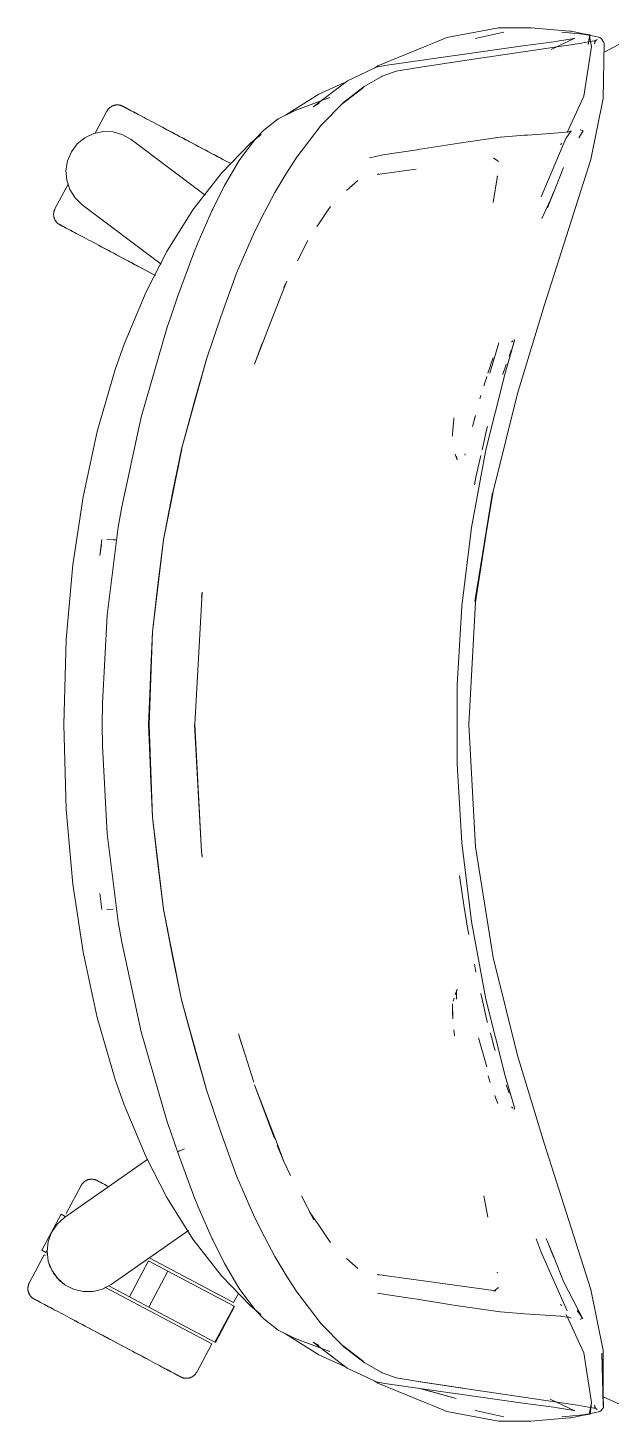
# Model space of a CAD drawing. Header units: millimetres. Extents: x 155927 to 317870, y -36033 to 97293.
# Drawn here: x 221384.1 to 221584, y 32937.8 to 33415.7 of the extents above; entities that cross this region are included whole.
import ezdxf

# ---------------------------------------------------------------- set-up
doc = ezdxf.new("R2010")
doc.units = ezdxf.units.MM
doc.header["$MEASUREMENT"] = 0
doc.layers.add('G-IMPT', color=8, linetype='CONTINUOUS', lineweight=9)
doc.layers.add('I-FURN', color=8, linetype='CONTINUOUS', lineweight=9)

msp = doc.modelspace()

# ---------------------------------------------------------------- linework, layer by layer
at = {"layer": 'G-IMPT'}
for p, q in [((221545.45, 33415.68), (221527.75, 33412.44)), ((221547.31, 33414.27), (221538.01, 33412.22)), ((221545.45, 33415.68), (221552.42, 33415.7)), ((221552.42, 33415.7), (221556.59, 33415.7)), ((221560.54, 33415.36), (221556.59, 33415.7)), ((221569.87, 33414.56), (221560.54, 33415.36)), ((221569.7, 33414.04), (221567.11, 33414.25)), ((221574.39, 33413.52), (221569.7, 33414.04)), ((221569.87, 33414.56), (221570.34, 33414.52)), ((221570.34, 33414.52), (221574.59, 33413.7)), ((221575, 33413.45), (221574.39, 33413.52)), ((221574.59, 33413.7), (221576.91, 33413.26)), ((221575, 33413.45), (221578.28, 33412.91)), ((221576.19, 33409.98), (221576.91, 33413.26)), ((221504.08, 33402.66), (221520.53, 33409.45)), ((221553.73, 33409.49), (221506.51, 33402.82)), ((221520.53, 33409.45), (221523.9, 33410.84)), ((221527.75, 33412.44), (221523.9, 33410.84)), ((221564.69, 33409.1), (221533.82, 33404.55)), ((221538.01, 33412.22), (221537.43, 33412.07)), ((221553.73, 33409.49), (221564.39, 33410.93)), ((221571.58, 33412.12), (221563.45, 33408.26)), ((221565.69, 33411.15), (221564.39, 33410.93)), ((221572.55, 33410.21), (221564.69, 33409.1)), ((221565.69, 33411.15), (221570.71, 33411.98)), ((221571.58, 33412.12), (221570.71, 33411.98)), ((221578.81, 33411.32), (221572.55, 33410.21)), ((221574.65, 33392.22), (221577.36, 33409.27)), ((221576.19, 33409.98), (221576.67, 33412.85)), ((221576.67, 33412.85), (221577.36, 33409.27)), ((221578.19, 33411.15), (221579.29, 33411.71)), ((221578.19, 33411.15), (221578.81, 33411.32)), ((221580.14, 33412.36), (221578.28, 33412.91)), ((221578.39, 33410.28), (221578.47, 33410.78)), ((221578.79, 33411.32), (221578.47, 33410.78)), ((221578.79, 33411.32), (221579.29, 33411.71)), ((221580.14, 33412.36), (221580.68, 33412.04)), ((221580.68, 33412.04), (221581.05, 33411.54)), ((221581.66, 33410.51), (221581.05, 33411.54)), ((221581.18, 33410.92), (221581.05, 33411.54)), ((221581.05, 33411.54), (221581.08, 33411.47)), ((221581.18, 33410.92), (221581.08, 33411.47)), ((221581.28, 33391.52), (221581.66, 33410.51)), ((221581.6, 33407.32), (221589.5, 33411.46)), ((221533.82, 33404.55), (221518.05, 33402.15)), ((221500.16, 33400.6), (221493.63, 33397.56)), ((221499.33, 33395.6), (221505.17, 33398.89)), ((221500.16, 33400.6), (221503.52, 33402.17)), ((221502.91, 33401.89), (221504.08, 33402.66)), ((221506.51, 33402.82), (221503.52, 33402.17)), ((221505.17, 33398.89), (221505.59, 33399.1)), ((221510.38, 33400.85), (221505.59, 33399.1)), ((221510.38, 33400.85), (221518.05, 33402.15)), ((221481.93, 33388.62), (221493.63, 33397.56)), ((221492.45, 33396.89), (221483.82, 33392.91)), ((221492.16, 33389.88), (221499.11, 33395.27)), ((221499.33, 33395.6), (221492.37, 33390.18)), ((221499.11, 33395.27), (221495.73, 33392.68)), ((221483.82, 33392.91), (221472.37, 33385.79)), ((221487.59, 33391.85), (221475.68, 33387.35)), ((221481.93, 33388.62), (221483.96, 33389.78)), ((221484.63, 33382.28), (221492.37, 33390.18)), ((221492.16, 33389.88), (221495.73, 33392.68)), ((221574.65, 33392.22), (221569.03, 33379.87)), ((221581.28, 33391.52), (221577.08, 33370.57)), ((221469.88, 33384.48), (221465.01, 33380.62)), ((221469.88, 33384.48), (221471.01, 33385.1)), ((221471.01, 33385.1), (221473.45, 33386.27)), ((221473.45, 33386.27), (221475.68, 33387.35)), ((221465.01, 33380.62), (221462.12, 33377.6)), ((221484.63, 33382.28), (221476.61, 33371.84)), ((221563.23, 33379.5), (221567.1, 33379.8)), ((221567.19, 33379.8), (221567.1, 33379.8)), ((221567.19, 33379.8), (221569.57, 33380.1)), ((221570.3, 33380.39), (221568.54, 33377.72)), ((221569.58, 33380.1), (221569.57, 33380.1)), ((221569.58, 33380.1), (221570.3, 33380.39)), ((221572.92, 33377.93), (221574.44, 33380.42)), ((221574.5, 33380.4), (221572.92, 33377.93)), ((221574.44, 33380.42), (221572.95, 33377.95)), ((221573.4, 33380.71), (221573.57, 33380.69)), ((221573.57, 33380.69), (221574.44, 33380.42)), ((221574.5, 33380.4), (221574.44, 33380.42)), ((221460.45, 33376.18), (221450.49, 33365.88)), ((221462.12, 33377.6), (221457.4, 33371.47)), ((221460.45, 33376.18), (221464.12, 33379.18)), ((221531.99, 33376.21), (221518.63, 33374.09)), ((221531.99, 33376.21), (221546.06, 33378.24)), ((221546.14, 33378.25), (221546.06, 33378.24)), ((221546.14, 33378.25), (221554.38, 33378.87)), ((221554.38, 33378.87), (221555.37, 33378.94)), ((221555.37, 33378.94), (221563.23, 33379.5)), ((221568.54, 33377.72), (221560.1, 33357.74)), ((221567.09, 33376), (221566.65, 33375.73)), ((221451.81, 33362.18), (221456.54, 33370.18)), ((221457.4, 33371.47), (221456.54, 33370.18)), ((221472.56, 33365.49), (221476.44, 33371.59)), ((221476.44, 33371.59), (221476.61, 33371.84)), ((221501.17, 33371.16), (221503.34, 33371.62)), ((221503.34, 33371.62), (221505.32, 33372.04)), ((221505.79, 33372.11), (221505.32, 33372.04)), ((221517.51, 33373.92), (221505.79, 33372.11)), ((221517.51, 33373.92), (221518.12, 33374.01)), ((221518.63, 33374.09), (221518.12, 33374.01)), ((221545.4, 33369.86), (221543.76, 33371.14)), ((221561.09, 33320.33), (221577.08, 33370.57)), ((221440.69, 33353.28), (221450.49, 33365.88)), ((221472.56, 33365.49), (221468.79, 33359.26)), ((221517.21, 33367.24), (221503.86, 33365.46)), ((221503.86, 33365.46), (221504.33, 33365.6)), ((221564.4, 33359.38), (221567.66, 33367.85)), ((221451.5, 33361.58), (221447.5, 33353.57)), ((221451.5, 33361.58), (221451.81, 33362.18)), ((221493.36, 33359.96), (221497.27, 33363.3)), ((221545.05, 33364.91), (221543.65, 33355.75)), ((221545.05, 33364.91), (221545, 33364.56)), ((221465.22, 33352.47), (221468.79, 33359.26)), ((221563.38, 33357), (221560.33, 33350.29)), ((221564.41, 33359.59), (221562.21, 33354.03)), ((221562.38, 33354.48), (221564.41, 33359.59)), ((221564.4, 33359.38), (221562.38, 33354.48)), ((221431.71, 33338.99), (221440.69, 33353.28)), ((221447.28, 33353.13), (221442.51, 33342.17)), ((221447.28, 33353.13), (221447.5, 33353.57)), ((221465.22, 33352.47), (221461.84, 33345.74)), ((221487.09, 33353.33), (221483.59, 33348.19)), ((221487.09, 33353.33), (221487.84, 33354.43)), ((221483.59, 33348.19), (221483.2, 33347.62)), ((221442.51, 33342.17), (221441.03, 33338.49)), ((221455.66, 33331.52), (221461.84, 33345.74)), ((221480.06, 33342.72), (221476.52, 33335.75)), ((221424.62, 33325.21), (221431.71, 33338.99)), ((221435.43, 33323.42), (221441.03, 33338.49)), ((221450.2, 33316.64), (221455.66, 33331.52)), ((221469.17, 33319.56), (221472.89, 33328.88)), ((221472.89, 33328.88), (221471.89, 33326.64)), ((221417.1, 33307.24), (221424.62, 33325.21)), ((221435.43, 33323.42), (221433.09, 33316.59)), ((221461.79, 33300.38), (221468.5, 33317.83)), ((221468.5, 33317.83), (221469.17, 33319.56)), ((221551.91, 33290.35), (221561.09, 33320.33)), ((221431.89, 33312.99), (221422.95, 33282.16)), ((221431.89, 33312.99), (221433.09, 33316.59)), ((221450.2, 33316.64), (221445.19, 33301.72)), ((221547.68, 33297.3), (221550.95, 33308.52)), ((221547.68, 33297.3), (221550.79, 33308.12)), ((221549.86, 33307.98), (221550.47, 33308.37)), ((221549.86, 33307.98), (221550.07, 33308.13)), ((221550.74, 33307.83), (221550.79, 33308.12)), ((221550.95, 33308.52), (221550.81, 33308.77)), ((221417.1, 33307.24), (221414.03, 33298.5)), ((221461.79, 33300.38), (221464.51, 33307.81)), ((221542.49, 33297.3), (221545.52, 33307.73)), ((221547.68, 33297.3), (221550.74, 33307.83)), ((221549.06, 33303.08), (221549.41, 33304.05)), ((221549.41, 33304.05), (221549.8, 33305.12)), ((221414.03, 33298.5), (221407.85, 33277.26)), ((221436.81, 33271.22), (221445.19, 33301.72)), ((221436.81, 33271.22), (221445.24, 33301.63)), ((221441.46, 33288.47), (221445.24, 33301.63)), ((221542.59, 33299.6), (221541.82, 33297.29)), ((221542.59, 33299.6), (221542.85, 33300.32)), ((221543.61, 33302.48), (221542.85, 33300.32)), ((221547.05, 33297.3), (221547.78, 33299.53)), ((221548.07, 33300.33), (221547.78, 33299.53)), ((221541.2, 33295.38), (221540.41, 33292.89)), ((221541.13, 33270.98), (221547.68, 33297.3)), ((221541.44, 33296.16), (221541.2, 33295.38)), ((221547.05, 33297.3), (221546.9, 33296.84)), ((221539.42, 33289.59), (221539.09, 33288.47)), ((221551.91, 33290.35), (221543.59, 33256.67)), ((221441.46, 33288.47), (221436.81, 33271.22)), ((221416.28, 33251.37), (221422.95, 33282.16)), ((221529.81, 33277.74), (221530.09, 33281.45)), ((221530.09, 33281.45), (221530.12, 33281.93)), ((221537.51, 33282.8), (221536.51, 33278.94)), ((221537.51, 33282.8), (221537.12, 33281.27)), ((221407.85, 33277.26), (221403.04, 33254.9)), ((221529.81, 33277.74), (221529.71, 33276.37)), ((221529.71, 33275.67), (221529.71, 33276.37)), ((221539.81, 33270.97), (221541.36, 33277.72)), ((221541.36, 33277.72), (221541.7, 33279)), ((221430.63, 33240.1), (221436.85, 33271.34)), ((221436.85, 33271.34), (221430.64, 33240.17)), ((221436.81, 33271.22), (221433.73, 33256.2)), ((221541.13, 33270.98), (221536.2, 33244.32)), ((221531.24, 33267.58), (221530.56, 33269.53)), ((221531.24, 33267.58), (221531.03, 33268.63)), ((221533.91, 33269.18), (221534.05, 33269.59)), ((221537.65, 33261.57), (221539.36, 33268.99)), ((221537.18, 33258.94), (221537.65, 33261.57)), ((221430.63, 33240.1), (221433.73, 33256.2)), ((221543.59, 33256.67), (221537.34, 33218.93)), ((221537.34, 33218.93), (221543.33, 33256.29)), ((221537.6, 33218.75), (221543.33, 33256.29)), ((221399.55, 33231.48), (221403.04, 33254.9)), ((221415.1, 33244.45), (221416.28, 33251.37)), ((221411.28, 33214.28), (221415.1, 33244.45)), ((221536.2, 33244.32), (221532.9, 33217.4)), ((221409.45, 33240.18), (221408.8, 33234.77)), ((221409.37, 33238.53), (221408.8, 33234.77)), ((221411.21, 33240.21), (221413.3, 33240.14)), ((221411.21, 33240.21), (221411.32, 33240.21)), ((221414.55, 33240.09), (221413.3, 33240.14)), ((221426.81, 33208.58), (221430.64, 33240.17)), ((221426.85, 33208.54), (221430.63, 33240.1)), ((221428.69, 33224.62), (221430.63, 33240.1)), ((221397.29, 33205.91), (221399.55, 33231.48)), ((221428.69, 33224.62), (221426.85, 33208.54)), ((221441.3, 33176.77), (221443.81, 33222.11)), ((221443.81, 33222.11), (221443.58, 33220.49)), ((221443.85, 33222.04), (221443.81, 33221.8)), ((221443.58, 33220.49), (221443.81, 33221.8)), ((221531.25, 33190.33), (221532.9, 33217.4)), ((221537.6, 33218.75), (221535.24, 33176.77)), ((221409.67, 33184.08), (221411.28, 33214.28)), ((221425.48, 33176.77), (221426.81, 33208.58)), ((221426.85, 33208.54), (221425.71, 33176.77)), ((221426.85, 33208.54), (221426.17, 33193.65)), ((221396.44, 33176.77), (221397.29, 33205.91)), ((221426.17, 33193.65), (221425.71, 33176.77)), ((221531.25, 33163.21), (221531.25, 33190.33)), ((221409.67, 33184.08), (221409.57, 33176.77)), ((221397.29, 33147.62), (221396.44, 33176.77)), ((221409.67, 33169.45), (221409.57, 33176.77)), ((221426.81, 33144.95), (221425.48, 33176.77)), ((221426.17, 33159.88), (221425.71, 33176.77)), ((221426.85, 33144.99), (221425.71, 33176.77)), ((221441.25, 33176.77), (221443.58, 33133.04)), ((221441.3, 33176.77), (221443.58, 33133.04)), ((221537.6, 33134.78), (221535.24, 33176.77)), ((221409.67, 33169.45), (221411.28, 33139.25)), ((221426.17, 33159.88), (221426.85, 33144.99)), ((221531.25, 33163.21), (221532.9, 33136.13)), ((221399.55, 33122.05), (221397.29, 33147.62)), ((221426.81, 33144.95), (221430.64, 33113.36)), ((221426.85, 33144.99), (221430.63, 33113.44)), ((221426.85, 33144.99), (221428.69, 33128.91)), ((221411.28, 33139.25), (221415.1, 33109.08)), ((221536.2, 33109.22), (221532.9, 33136.13)), ((221443.58, 33133.04), (221443.84, 33131.26)), ((221443.58, 33133.04), (221443.81, 33131.73)), ((221443.85, 33131.49), (221443.81, 33131.73)), ((221543.59, 33096.86), (221537.6, 33134.78)), ((221430.63, 33113.44), (221428.69, 33128.91)), ((221403.04, 33098.63), (221399.55, 33122.05)), ((221532.28, 33123.37), (221532.1, 33125.03)), ((221533.58, 33114.84), (221532.28, 33123.37)), ((221409.45, 33113.35), (221408.8, 33118.77)), ((221413.3, 33113.39), (221411.21, 33113.32)), ((221411.21, 33113.32), (221411.32, 33113.32)), ((221436.81, 33082.31), (221430.63, 33113.44)), ((221430.63, 33113.44), (221433.73, 33097.33)), ((221436.81, 33082.31), (221430.64, 33113.36)), ((221533.58, 33114.84), (221534.43, 33109.22)), ((221415.1, 33109.08), (221416.28, 33102.16)), ((221534.43, 33109.22), (221534.68, 33107.59)), ((221535.23, 33104.69), (221534.68, 33107.59)), ((221541.13, 33082.55), (221536.2, 33109.22)), ((221407.85, 33076.27), (221403.04, 33098.63)), ((221422.95, 33071.37), (221416.28, 33102.16)), ((221436.81, 33082.31), (221433.73, 33097.33)), ((221537.16, 33094.58), (221537.69, 33091.77)), ((221543.59, 33096.86), (221551.91, 33063.18)), ((221531.24, 33085.95), (221530.56, 33084)), ((221531.03, 33084.91), (221531, 33082.6)), ((221531.03, 33084.91), (221531.24, 33085.95)), ((221539.36, 33084.54), (221539.81, 33082.56)), ((221441.46, 33065.06), (221436.81, 33082.31)), ((221436.81, 33082.31), (221445.19, 33051.81)), ((221436.81, 33082.31), (221445.24, 33051.9)), ((221529.7, 33080.9), (221529.79, 33075.84)), ((221529.7, 33080.9), (221529.71, 33078.11)), ((221530.25, 33082.89), (221529.95, 33081.85)), ((221530.98, 33082.74), (221531, 33082.6)), ((221541.36, 33075.81), (221539.81, 33082.56)), ((221541.13, 33082.55), (221547.68, 33056.23)), ((221414.03, 33055.03), (221407.85, 33076.27)), ((221529.79, 33075.84), (221529.71, 33078.11)), ((221541.36, 33075.81), (221541.7, 33074.51)), ((221422.95, 33071.37), (221431.89, 33040.54)), ((221456.26, 33070.62), (221457.33, 33067.19)), ((221456.26, 33070.62), (221461.51, 33054.14)), ((221530.11, 33072.05), (221530.32, 33069.95)), ((221541.39, 33059.33), (221538.59, 33069.33)), ((221542.66, 33070.79), (221542.62, 33070.97)), ((221542.98, 33069.65), (221542.66, 33070.79)), ((221542.98, 33069.65), (221544.1, 33065.66)), ((221441.46, 33065.06), (221445.24, 33051.9)), ((221544.1, 33065.66), (221544.3, 33064.97)), ((221561.09, 33033.21), (221551.91, 33063.18)), ((221414.03, 33055.03), (221417.1, 33046.29)), ((221541.84, 33056.24), (221542.56, 33054.02)), ((221547.68, 33056.23), (221550.75, 33045.8)), ((221445.19, 33051.81), (221450.2, 33036.89)), ((221461.79, 33053.15), (221468.61, 33034.74)), ((221461.79, 33053.15), (221468.5, 33035.7)), ((221548.84, 33051.03), (221548.09, 33053.13)), ((221548.84, 33051.03), (221549.08, 33050.37)), ((221417.1, 33046.29), (221424.62, 33028.32)), ((221544.55, 33048.48), (221544.18, 33049.49)), ((221544.55, 33048.48), (221545.16, 33046.82)), ((221549.86, 33045.55), (221550.07, 33045.4)), ((221549.86, 33045.55), (221550.47, 33045.16)), ((221550.82, 33045.53), (221550.75, 33045.8)), ((221550.89, 33045.23), (221550.82, 33045.53)), ((221550.95, 33045.01), (221550.89, 33045.23)), ((221431.89, 33040.54), (221433.09, 33036.94)), ((221550.86, 33044.77), (221550.95, 33045.01)), ((221435.5, 33030), (221433.09, 33036.94)), ((221455.66, 33022.01), (221450.2, 33036.89)), ((221468.5, 33035.7), (221469.17, 33033.97)), ((221436.73, 33030.79), (221437.78, 33031.21)), ((221436.73, 33030.79), (221437.19, 33030.99)), ((221437.78, 33031.21), (221437.19, 33030.99)), ((221471.89, 33026.89), (221469.17, 33033.97)), ((221471.89, 33026.89), (221469.58, 33032.34)), ((221561.09, 33033.21), (221577.08, 32982.96)), ((221431.71, 33014.54), (221424.62, 33028.32)), ((221435.46, 33030), (221435.49, 33030.14)), ((221441.03, 33015.04), (221435.46, 33030)), ((221435.49, 33030.14), (221435.9, 33030.41)), ((221435.49, 33030.14), (221435.5, 33030.18)), ((221435.49, 33030.14), (221435.5, 33030)), ((221435.9, 33030.41), (221435.5, 33030.18)), ((221436.73, 33030.79), (221435.9, 33030.41)), ((221436.08, 33030.51), (221435.9, 33030.41)), ((221436.73, 33030.79), (221436.08, 33030.51)), ((221474.08, 33022.05), (221471.89, 33026.89)), ((221455.66, 33022.01), (221461.84, 33007.79)), ((221440.69, 33000.25), (221431.71, 33014.54)), ((221442.51, 33011.36), (221441.03, 33015.04)), ((221477.9, 33015.11), (221482.14, 33006.9)), ((221540.37, 33015.09), (221541.78, 33007.84)), ((221447.28, 33000.4), (221442.51, 33011.36)), ((221465.22, 33001.06), (221461.84, 33007.79)), ((221480.64, 33009.67), (221483.2, 33005.92)), ((221480.64, 33009.67), (221482.14, 33006.9)), ((221483.2, 33005.92), (221483.59, 33005.34)), ((221483.59, 33005.34), (221487.09, 33000.2)), ((221440.69, 33000.25), (221450.49, 32987.65)), ((221447.5, 32999.96), (221447.28, 33000.4)), ((221447.28, 33000.4), (221451.81, 32991.35)), ((221447.28, 33000.4), (221451.5, 32991.95)), ((221447.5, 32999.96), (221451.81, 32991.35)), ((221465.22, 33001.06), (221468.79, 32994.27)), ((221487.09, 33000.2), (221487.84, 32999.1)), ((221558.36, 33000.37), (221560.1, 32995.79)), ((221562.38, 32999.05), (221561.83, 33000.46)), ((221564.4, 32994.15), (221562.38, 32999.05)), ((221562.38, 32999.05), (221564.41, 32993.94)), ((221564.41, 32993.94), (221563.01, 32997.48)), ((221472.56, 32988.04), (221468.79, 32994.27)), ((221493.36, 32993.57), (221497.27, 32990.23)), ((221560.1, 32995.79), (221569.03, 32975.63)), ((221567.66, 32985.68), (221564.4, 32994.15)), ((221451.81, 32991.35), (221451.5, 32991.95)), ((221451.81, 32991.35), (221456.54, 32983.35)), ((221472.56, 32988.04), (221476.44, 32981.94)), ((221517.21, 32986.29), (221503.86, 32988.07)), ((221503.86, 32988.07), (221504.33, 32987.93)), ((221545.05, 32988.62), (221545, 32988.97)), ((221460.45, 32977.35), (221450.49, 32987.65)), ((221457.4, 32982.06), (221456.54, 32983.35)), ((221517.21, 32986.29), (221544.55, 32982.56)), ((221545.4, 32983.67), (221543.84, 32982.43)), ((221567.66, 32985.68), (221572.93, 32975.57)), ((221462.12, 32975.93), (221457.4, 32982.06)), ((221476.61, 32981.69), (221476.44, 32981.94)), ((221484.63, 32971.25), (221476.61, 32981.69)), ((221509.03, 32980.94), (221503.95, 32981.68)), ((221509.03, 32980.94), (221515.86, 32979.88)), ((221515.86, 32979.88), (221517.52, 32979.61)), ((221529.29, 32977.75), (221517.52, 32979.61)), ((221544.05, 32982.47), (221544.28, 32982.51)), ((221544.55, 32982.56), (221544.28, 32982.51)), ((221577.08, 32982.96), (221581.28, 32962.01)), ((221464.02, 32974.43), (221460.45, 32977.35)), ((221462.12, 32975.93), (221465.01, 32972.91)), ((221530.85, 32977.5), (221529.29, 32977.75)), ((221546.06, 32975.29), (221530.85, 32977.5)), ((221546.06, 32975.29), (221546.14, 32975.28)), ((221546.14, 32975.28), (221554.38, 32974.66)), ((221563.23, 32974.03), (221554.38, 32974.66)), ((221563.23, 32974.03), (221566.64, 32973.78)), ((221567.01, 32973.73), (221566.64, 32973.78)), ((221566.65, 32977.8), (221567.09, 32977.53)), ((221567.01, 32973.73), (221569.47, 32973.45)), ((221574.65, 32961.31), (221568.68, 32974.43)), ((221574.28, 32973.12), (221572.44, 32975.82)), ((221574.28, 32973.12), (221572.93, 32975.57)), ((221469.88, 32969.05), (221465.01, 32972.91)), ((221471.01, 32968.43), (221469.88, 32969.05)), ((221492.37, 32963.35), (221484.63, 32971.25)), ((221569.47, 32973.45), (221569.53, 32973.43)), ((221570.3, 32973.15), (221569.53, 32973.43)), ((221573.4, 32972.82), (221573.57, 32972.84)), ((221573.57, 32972.84), (221574.26, 32972.99)), ((221574.26, 32972.99), (221574.28, 32973.12)), ((221574.28, 32973.12), (221574.32, 32973.28)), ((221471.01, 32968.43), (221473.45, 32967.26)), ((221472.37, 32967.74), (221471.6, 32968.24)), ((221472.37, 32967.74), (221483.82, 32960.62)), ((221473.45, 32967.26), (221475.68, 32966.19)), ((221487.59, 32961.68), (221475.68, 32966.19)), ((221481.93, 32964.91), (221493.58, 32955.99)), ((221481.93, 32964.91), (221483.88, 32963.79)), ((221483.82, 32960.62), (221492.45, 32956.64)), ((221499.11, 32958.26), (221492.16, 32963.66)), ((221492.16, 32963.66), (221495.73, 32960.85)), ((221492.37, 32963.35), (221499.33, 32957.93)), ((221499.11, 32958.26), (221495.73, 32960.85)), ((221574.65, 32961.31), (221577.36, 32944.26)), ((221580.84, 32961.12), (221581.42, 32942.68)), ((221580.84, 32961.12), (221581.32, 32943.14)), ((221581.28, 32962.01), (221581.32, 32943.14)), ((221493.58, 32955.99), (221500.16, 32952.93)), ((221499.33, 32957.93), (221505.17, 32954.64)), ((221505.59, 32954.43), (221505.17, 32954.64)), ((221505.59, 32954.43), (221510.38, 32952.68)), ((221500.16, 32952.93), (221503.52, 32951.36)), ((221502.91, 32951.65), (221504.08, 32950.87)), ((221506.51, 32950.71), (221503.52, 32951.36)), ((221504.08, 32950.87), (221520.53, 32944.08)), ((221553.73, 32944.04), (221506.51, 32950.71)), ((221510.38, 32952.68), (221518.05, 32951.38)), ((221533.22, 32949.08), (221518.05, 32951.38)), ((221533.22, 32949.08), (221518.63, 32951.31)), ((221533.82, 32948.98), (221518.63, 32951.31)), ((221530.93, 32945.59), (221517.99, 32949.09)), ((221530.93, 32945.59), (221519.04, 32948.94)), ((221533.82, 32948.98), (221564.69, 32944.43)), ((221563.14, 32945.41), (221571.58, 32941.41)), ((221589.48, 32942.55), (221581.31, 32946.11)), ((221520.53, 32944.08), (221523.9, 32942.69)), ((221527.75, 32941.09), (221523.9, 32942.69)), ((221545.45, 32937.86), (221527.75, 32941.09)), ((221538.01, 32941.31), (221537.43, 32941.46)), ((221547.31, 32939.27), (221538.01, 32941.31)), ((221553.73, 32944.04), (221564.39, 32942.6)), ((221565.69, 32942.38), (221564.39, 32942.6)), ((221564.69, 32944.43), (221572.55, 32943.32)), ((221570.71, 32941.55), (221565.69, 32942.38)), ((221571.58, 32941.41), (221570.71, 32941.55)), ((221578.81, 32942.21), (221572.55, 32943.32)), ((221575, 32940.09), (221574.39, 32940.01)), ((221574.59, 32939.83), (221576.91, 32940.27)), ((221575, 32940.09), (221578.28, 32940.62)), ((221576.67, 32940.68), (221577.36, 32944.26)), ((221576.67, 32940.68), (221577.3, 32944.22)), ((221577.3, 32944.22), (221576.91, 32940.27)), ((221578.19, 32942.38), (221579.29, 32941.82)), ((221578.19, 32942.38), (221578.81, 32942.21)), ((221578.28, 32940.62), (221580.14, 32941.17)), ((221578.47, 32942.75), (221578.39, 32943.25)), ((221578.47, 32942.75), (221578.79, 32942.21)), ((221578.79, 32942.21), (221579.29, 32941.82)), ((221580.68, 32941.49), (221580.14, 32941.17)), ((221580.68, 32941.49), (221581.05, 32941.99)), ((221581.45, 32942.56), (221581.05, 32941.99)), ((221581.45, 32942.56), (221581.26, 32943.42)), ((221581.26, 32943.42), (221581.28, 32943.31)), ((221581.32, 32943.14), (221581.28, 32943.31)), ((221581.42, 32942.68), (221581.32, 32943.14)), ((221545.45, 32937.86), (221552.42, 32937.83)), ((221556.59, 32937.83), (221552.42, 32937.83)), ((221560.54, 32938.17), (221556.59, 32937.83)), ((221560.54, 32938.17), (221569.87, 32938.97)), ((221569.7, 32939.49), (221567.11, 32939.28)), ((221569.7, 32939.49), (221574.39, 32940.01)), ((221569.87, 32938.97), (221570.34, 32939.01)), ((221574.59, 32939.83), (221570.34, 32939.01))]:
    msp.add_line(p, q, dxfattribs=at)
at = {"layer": 'I-FURN'}
for p, q in [((221414.12, 33389.23), (221414.28, 33389.25)), ((221414.28, 33389.25), (221414.44, 33389.27)), ((221414.44, 33389.27), (221414.6, 33389.28)), ((221414.6, 33389.28), (221414.76, 33389.28)), ((221414.76, 33389.28), (221414.93, 33389.28)), ((221414.93, 33389.28), (221415.09, 33389.27)), ((221415.09, 33389.27), (221415.25, 33389.26)), ((221415.25, 33389.26), (221415.41, 33389.23)), ((221415.41, 33389.23), (221415.57, 33389.2)), ((221411.21, 33387.14), (221407.18, 33379.56)), ((221411.21, 33387.14), (221411.29, 33387.29)), ((221411.29, 33387.29), (221411.38, 33387.42)), ((221411.38, 33387.42), (221411.47, 33387.56)), ((221411.47, 33387.56), (221411.56, 33387.69)), ((221411.56, 33387.69), (221411.66, 33387.81)), ((221411.66, 33387.81), (221411.77, 33387.94)), ((221411.77, 33387.94), (221411.88, 33388.05)), ((221411.88, 33388.05), (221411.99, 33388.17)), ((221411.99, 33388.17), (221412.11, 33388.28)), ((221412.11, 33388.28), (221412.23, 33388.38)), ((221412.23, 33388.38), (221412.36, 33388.48)), ((221412.36, 33388.48), (221412.49, 33388.57)), ((221412.49, 33388.57), (221412.62, 33388.66)), ((221412.62, 33388.66), (221412.76, 33388.75)), ((221412.76, 33388.75), (221412.9, 33388.82)), ((221412.9, 33388.82), (221413.05, 33388.9)), ((221413.05, 33388.9), (221413.2, 33388.96)), ((221413.2, 33388.96), (221413.34, 33389.02)), ((221413.34, 33389.02), (221413.5, 33389.08)), ((221413.5, 33389.08), (221413.65, 33389.12)), ((221413.65, 33389.12), (221413.81, 33389.17)), ((221413.81, 33389.17), (221413.96, 33389.2)), ((221413.96, 33389.2), (221414.12, 33389.23)), ((221415.57, 33389.2), (221415.72, 33389.17)), ((221415.72, 33389.17), (221415.88, 33389.13)), ((221415.88, 33389.13), (221416.03, 33389.08)), ((221416.03, 33389.08), (221416.18, 33389.03)), ((221416.18, 33389.03), (221416.33, 33388.97)), ((221416.33, 33388.97), (221416.48, 33388.9)), ((221416.48, 33388.9), (221416.63, 33388.83)), ((221416.63, 33388.83), (221416.66, 33388.81)), ((221416.66, 33388.81), (221416.68, 33388.8)), ((221416.67, 33388.81), (221416.66, 33388.81)), ((221416.71, 33388.79), (221416.67, 33388.81)), ((221416.68, 33388.8), (221416.75, 33388.77)), ((221416.79, 33388.74), (221416.71, 33388.79)), ((221416.75, 33388.77), (221416.85, 33388.72)), ((221416.92, 33388.68), (221416.79, 33388.74)), ((221416.85, 33388.72), (221416.99, 33388.64)), ((221417.08, 33388.59), (221416.92, 33388.68)), ((221416.99, 33388.64), (221417.17, 33388.54)), ((221417.28, 33388.48), (221417.08, 33388.59)), ((221417.17, 33388.54), (221417.39, 33388.43)), ((221417.52, 33388.36), (221417.28, 33388.48)), ((221417.39, 33388.43), (221417.64, 33388.29)), ((221417.8, 33388.21), (221417.52, 33388.36)), ((221417.64, 33388.29), (221417.94, 33388.13)), ((221418.12, 33388.04), (221417.8, 33388.21)), ((221417.94, 33388.13), (221418.28, 33387.95)), ((221418.47, 33387.85), (221418.12, 33388.04)), ((221418.28, 33387.95), (221418.65, 33387.76)), ((221418.87, 33387.64), (221418.47, 33387.85)), ((221418.65, 33387.76), (221419.06, 33387.54)), ((221419.3, 33387.41), (221418.87, 33387.64)), ((221419.06, 33387.54), (221419.51, 33387.3)), ((221419.76, 33387.16), (221419.3, 33387.41)), ((221419.51, 33387.3), (221419.99, 33387.04)), ((221420.26, 33386.9), (221419.76, 33387.16)), ((221419.99, 33387.04), (221420.5, 33386.77)), ((221420.8, 33386.61), (221420.26, 33386.9)), ((221420.5, 33386.77), (221421.06, 33386.48)), ((221421.37, 33386.31), (221420.8, 33386.61)), ((221421.06, 33386.48), (221421.64, 33386.17)), ((221421.97, 33385.99), (221421.37, 33386.31)), ((221422.6, 33385.65), (221421.97, 33385.99)), ((221423.27, 33385.3), (221422.6, 33385.65)), ((221423.96, 33384.93), (221423.27, 33385.3)), ((221424.68, 33384.55), (221423.96, 33384.93)), ((221425.43, 33384.15), (221424.68, 33384.55)), ((221406.72, 33379.47), (221410.03, 33380.14)), ((221410.03, 33380.14), (221413.4, 33380)), ((221413.4, 33380), (221416.64, 33379.06)), ((221426.21, 33383.74), (221425.43, 33384.15)), ((221427.01, 33383.31), (221426.21, 33383.74)), ((221427.83, 33382.87), (221427.01, 33383.31)), ((221427.39, 33383.11), (221428.22, 33382.67)), ((221428.68, 33382.42), (221427.83, 33382.87)), ((221428.22, 33382.67), (221429.08, 33382.21)), ((221429.55, 33381.96), (221428.68, 33382.42)), ((221429.08, 33382.21), (221429.95, 33381.75)), ((221430.44, 33381.49), (221429.55, 33381.96)), ((221429.95, 33381.75), (221430.85, 33381.27)), ((221431.34, 33381.01), (221430.44, 33381.49)), ((221430.85, 33381.27), (221431.76, 33380.78)), ((221432.26, 33380.52), (221431.34, 33381.01)), ((221431.76, 33380.78), (221432.69, 33380.29)), ((221433.2, 33380.02), (221432.26, 33380.52)), ((221432.69, 33380.29), (221433.64, 33379.79)), ((221434.15, 33379.51), (221433.2, 33380.02)), ((221433.64, 33379.79), (221434.59, 33379.28)), ((221399.03, 33373.2), (221401.06, 33375.9)), ((221401.06, 33375.9), (221403.67, 33378.03)), ((221403.67, 33378.03), (221406.72, 33379.47)), ((221416.64, 33379.06), (221419.56, 33377.37)), ((221419.56, 33377.37), (221444.87, 33358.29)), ((221435.12, 33379), (221434.15, 33379.51)), ((221434.59, 33379.28), (221435.56, 33378.76)), ((221436.09, 33378.48), (221435.12, 33379)), ((221435.56, 33378.76), (221436.54, 33378.24)), ((221437.07, 33377.96), (221436.09, 33378.48)), ((221436.54, 33378.24), (221437.53, 33377.72)), ((221438.07, 33377.43), (221437.07, 33377.96)), ((221437.53, 33377.72), (221438.52, 33377.19)), ((221439.06, 33376.9), (221438.07, 33377.43)), ((221438.52, 33377.19), (221439.52, 33376.66)), ((221440.06, 33376.37), (221439.06, 33376.9)), ((221439.52, 33376.66), (221440.53, 33376.12)), ((221441.07, 33375.84), (221440.06, 33376.37)), ((221440.53, 33376.12), (221441.53, 33375.59)), ((221442.07, 33375.3), (221441.07, 33375.84)), ((221441.53, 33375.59), (221442.54, 33375.06)), ((221443.08, 33374.77), (221442.07, 33375.3)), ((221442.54, 33375.06), (221443.54, 33374.52)), ((221397.7, 33370.1), (221399.03, 33373.2)), ((221444.08, 33374.23), (221443.08, 33374.77)), ((221443.54, 33374.52), (221444.54, 33373.99)), ((221445.08, 33373.7), (221444.08, 33374.23)), ((221444.54, 33373.99), (221445.54, 33373.46)), ((221446.07, 33373.17), (221445.08, 33373.7)), ((221445.54, 33373.46), (221446.53, 33372.93)), ((221447.06, 33372.65), (221446.07, 33373.17)), ((221446.53, 33372.93), (221447.51, 33372.41)), ((221448.04, 33372.13), (221447.06, 33372.65)), ((221447.51, 33372.41), (221448.49, 33371.89)), ((221449.01, 33371.61), (221448.04, 33372.13)), ((221448.49, 33371.89), (221449.45, 33371.38)), ((221449.97, 33371.1), (221449.01, 33371.61)), ((221449.45, 33371.38), (221450.4, 33370.87)), ((221450.91, 33370.6), (221449.97, 33371.1)), ((221450.4, 33370.87), (221451.34, 33370.37)), ((221451.84, 33370.11), (221450.91, 33370.6)), ((221451.34, 33370.37), (221452.26, 33369.88)), ((221397.16, 33366.77), (221397.7, 33370.1)), ((221397.42, 33363.41), (221397.16, 33366.77)), ((221452.75, 33369.62), (221451.84, 33370.11)), ((221452.26, 33369.88), (221453.17, 33369.4)), ((221453.65, 33369.15), (221452.75, 33369.62)), ((221397.87, 33362.06), (221393.4, 33353.65)), ((221398.49, 33360.21), (221397.42, 33363.41)), ((221400.29, 33357.36), (221398.49, 33360.21)), ((221402.72, 33355.02), (221400.29, 33357.36)), ((221392.93, 33351.91), (221392.94, 33352.07)), ((221392.93, 33351.75), (221392.93, 33351.91)), ((221392.93, 33351.58), (221392.93, 33351.75)), ((221392.94, 33351.42), (221392.93, 33351.58)), ((221392.94, 33352.07), (221392.96, 33352.23)), ((221392.96, 33351.26), (221392.94, 33351.42)), ((221392.96, 33352.23), (221392.98, 33352.39)), ((221392.98, 33351.1), (221392.96, 33351.26)), ((221392.98, 33352.39), (221393.01, 33352.55)), ((221393.01, 33350.95), (221392.98, 33351.1)), ((221393.01, 33352.55), (221393.04, 33352.7)), ((221393.04, 33352.7), (221393.09, 33352.86)), ((221393.09, 33352.86), (221393.13, 33353.01)), ((221393.13, 33353.01), (221393.19, 33353.17)), ((221393.19, 33353.17), (221393.25, 33353.32)), ((221393.25, 33353.32), (221393.31, 33353.46)), ((221393.31, 33353.46), (221393.38, 33353.61)), ((221393.38, 33353.61), (221393.4, 33353.65)), ((221429.78, 33334.62), (221402.72, 33355.02)), ((221393.05, 33350.79), (221393.01, 33350.95)), ((221393.09, 33350.63), (221393.05, 33350.79)), ((221393.14, 33350.48), (221393.09, 33350.63)), ((221393.19, 33350.33), (221393.14, 33350.48)), ((221393.25, 33350.18), (221393.19, 33350.33)), ((221393.32, 33350.03), (221393.25, 33350.18)), ((221393.39, 33349.89), (221393.32, 33350.03)), ((221393.47, 33349.74), (221393.39, 33349.89)), ((221393.55, 33349.61), (221393.47, 33349.74)), ((221393.64, 33349.47), (221393.55, 33349.61)), ((221393.73, 33349.34), (221393.64, 33349.47)), ((221393.83, 33349.21), (221393.73, 33349.34)), ((221393.94, 33349.09), (221393.83, 33349.21)), ((221394.05, 33348.97), (221393.94, 33349.09)), ((221394.16, 33348.86), (221394.05, 33348.97)), ((221394.28, 33348.75), (221394.16, 33348.86)), ((221394.4, 33348.64), (221394.28, 33348.75)), ((221394.53, 33348.54), (221394.4, 33348.64)), ((221394.66, 33348.45), (221394.53, 33348.54)), ((221394.79, 33348.36), (221394.66, 33348.45)), ((221394.93, 33348.27), (221394.79, 33348.36)), ((221395.07, 33348.2), (221394.93, 33348.27)), ((221395.07, 33348.19), (221395.07, 33348.2)), ((221395.07, 33348.2), (221395.09, 33348.19)), ((221395.12, 33348.17), (221395.07, 33348.19)), ((221395.09, 33348.19), (221395.15, 33348.15)), ((221395.2, 33348.13), (221395.12, 33348.17)), ((221395.15, 33348.15), (221395.25, 33348.1)), ((221395.32, 33348.06), (221395.2, 33348.13)), ((221395.25, 33348.1), (221395.39, 33348.03)), ((221395.48, 33347.98), (221395.32, 33348.06)), ((221395.39, 33348.03), (221395.57, 33347.93)), ((221395.68, 33347.87), (221395.48, 33347.98)), ((221395.57, 33347.93), (221395.79, 33347.81)), ((221395.92, 33347.74), (221395.68, 33347.87)), ((221395.79, 33347.81), (221396.05, 33347.68)), ((221396.2, 33347.59), (221395.92, 33347.74)), ((221396.05, 33347.68), (221396.35, 33347.52)), ((221396.52, 33347.42), (221396.2, 33347.59)), ((221396.35, 33347.52), (221396.68, 33347.34)), ((221396.88, 33347.23), (221396.52, 33347.42)), ((221396.68, 33347.34), (221397.05, 33347.14)), ((221397.27, 33347.03), (221396.88, 33347.23)), ((221397.05, 33347.14), (221397.46, 33346.92)), ((221397.7, 33346.8), (221397.27, 33347.03)), ((221397.46, 33346.92), (221397.91, 33346.69)), ((221398.17, 33346.55), (221397.7, 33346.8)), ((221397.91, 33346.69), (221398.39, 33346.43)), ((221398.67, 33346.28), (221398.17, 33346.55)), ((221398.39, 33346.43), (221398.91, 33346.15)), ((221399.2, 33346), (221398.67, 33346.28)), ((221398.91, 33346.15), (221399.46, 33345.86)), ((221399.77, 33345.7), (221399.2, 33346)), ((221399.46, 33345.86), (221400.04, 33345.55)), ((221400.04, 33345.55), (221400.66, 33345.22)), ((221400.66, 33345.22), (221401.31, 33344.88)), ((221401.31, 33344.88), (221401.99, 33344.52)), ((221401.99, 33344.52), (221402.69, 33344.14)), ((221402.69, 33344.14), (221403.43, 33343.75)), ((221403.43, 33343.75), (221404.19, 33343.35)), ((221404.19, 33343.35), (221404.98, 33342.93)), ((221404.98, 33342.93), (221405.79, 33342.5)), ((221405.79, 33342.5), (221406.62, 33342.05)), ((221406.62, 33342.05), (221407.48, 33341.6)), ((221407.48, 33341.6), (221408.36, 33341.13)), ((221408.36, 33341.13), (221409.25, 33340.65)), ((221409.75, 33340.39), (221408.84, 33340.87)), ((221409.25, 33340.65), (221410.17, 33340.17)), ((221410.67, 33339.9), (221409.75, 33340.39)), ((221410.17, 33340.17), (221411.1, 33339.67)), ((221411.61, 33339.4), (221410.67, 33339.9)), ((221411.1, 33339.67), (221412.04, 33339.17)), ((221412.56, 33338.9), (221411.61, 33339.4)), ((221412.04, 33339.17), (221413, 33338.66)), ((221413.52, 33338.38), (221412.56, 33338.9)), ((221413, 33338.66), (221413.97, 33338.15)), ((221414.5, 33337.87), (221413.52, 33338.38)), ((221413.97, 33338.15), (221414.95, 33337.63)), ((221415.48, 33337.34), (221414.5, 33337.87)), ((221414.95, 33337.63), (221415.93, 33337.1)), ((221416.47, 33336.82), (221415.48, 33337.34)), ((221415.93, 33337.1), (221416.93, 33336.57)), ((221417.47, 33336.29), (221416.47, 33336.82)), ((221416.93, 33336.57), (221417.93, 33336.04)), ((221418.47, 33335.75), (221417.47, 33336.29)), ((221417.93, 33336.04), (221418.93, 33335.51)), ((221419.47, 33335.22), (221418.47, 33335.75)), ((221418.93, 33335.51), (221419.93, 33334.97)), ((221420.48, 33334.69), (221419.47, 33335.22)), ((221419.93, 33334.97), (221420.94, 33334.44)), ((221421.48, 33334.15), (221420.48, 33334.69)), ((221420.94, 33334.44), (221421.94, 33333.91)), ((221422.49, 33333.62), (221421.48, 33334.15)), ((221421.94, 33333.91), (221422.95, 33333.37)), ((221423.48, 33333.09), (221422.49, 33333.62)), ((221422.95, 33333.37), (221423.94, 33332.84)), ((221424.48, 33332.56), (221423.48, 33333.09)), ((221423.94, 33332.84), (221424.93, 33332.32)), ((221425.47, 33332.03), (221424.48, 33332.56)), ((221424.93, 33332.32), (221425.92, 33331.79)), ((221426.44, 33331.51), (221425.47, 33332.03)), ((221425.92, 33331.79), (221426.89, 33331.28)), ((221427.41, 33331), (221426.44, 33331.51)), ((221426.89, 33331.28), (221427.86, 33330.76)), ((221396.65, 33007.63), (221425.24, 33027.64)), ((221402.39, 33018.67), (221397.24, 33008.99)), ((221402.39, 33018.67), (221402.47, 33018.81)), ((221402.47, 33018.81), (221402.56, 33018.95)), ((221402.56, 33018.95), (221402.65, 33019.09)), ((221402.65, 33019.09), (221402.74, 33019.22)), ((221402.74, 33019.22), (221402.84, 33019.34)), ((221402.84, 33019.34), (221402.95, 33019.46)), ((221402.95, 33019.46), (221403.06, 33019.58)), ((221403.06, 33019.58), (221403.17, 33019.7)), ((221403.17, 33019.7), (221403.29, 33019.8)), ((221403.29, 33019.8), (221403.41, 33019.91)), ((221403.41, 33019.91), (221403.54, 33020.01)), ((221403.54, 33020.01), (221403.67, 33020.1)), ((221403.67, 33020.1), (221403.81, 33020.19)), ((221403.81, 33020.19), (221403.94, 33020.27)), ((221403.94, 33020.27), (221404.08, 33020.35)), ((221404.08, 33020.35), (221404.23, 33020.42)), ((221404.23, 33020.42), (221404.38, 33020.49)), ((221404.38, 33020.49), (221404.53, 33020.55)), ((221404.53, 33020.55), (221404.68, 33020.6)), ((221404.68, 33020.6), (221404.83, 33020.65)), ((221404.83, 33020.65), (221404.99, 33020.69)), ((221404.99, 33020.69), (221405.14, 33020.73)), ((221405.14, 33020.73), (221405.3, 33020.76)), ((221405.3, 33020.76), (221405.46, 33020.78)), ((221405.46, 33020.78), (221405.62, 33020.8)), ((221405.62, 33020.8), (221405.78, 33020.81)), ((221405.78, 33020.81), (221405.94, 33020.81)), ((221405.94, 33020.81), (221406.11, 33020.81)), ((221406.11, 33020.81), (221406.27, 33020.8)), ((221406.27, 33020.8), (221406.43, 33020.78)), ((221406.43, 33020.78), (221406.59, 33020.76)), ((221406.59, 33020.76), (221406.75, 33020.73)), ((221406.75, 33020.73), (221406.9, 33020.7)), ((221406.9, 33020.7), (221407.06, 33020.66)), ((221407.06, 33020.66), (221407.21, 33020.61)), ((221407.21, 33020.61), (221407.36, 33020.56)), ((221407.36, 33020.56), (221407.51, 33020.5)), ((221407.51, 33020.5), (221407.66, 33020.43)), ((221407.66, 33020.43), (221407.81, 33020.36)), ((221407.81, 33020.36), (221407.85, 33020.34)), ((221407.85, 33020.34), (221407.87, 33020.33)), ((221407.89, 33020.31), (221407.85, 33020.34)), ((221407.85, 33020.34), (221407.85, 33020.34)), ((221407.87, 33020.33), (221407.93, 33020.3)), ((221407.97, 33020.27), (221407.89, 33020.31)), ((221407.93, 33020.3), (221408.03, 33020.24)), ((221408.1, 33020.21), (221407.97, 33020.27)), ((221408.03, 33020.24), (221408.17, 33020.17)), ((221408.26, 33020.12), (221408.1, 33020.21)), ((221408.17, 33020.17), (221408.35, 33020.07)), ((221408.46, 33020.01), (221408.26, 33020.12)), ((221408.35, 33020.07), (221408.57, 33019.96)), ((221408.7, 33019.88), (221408.46, 33020.01)), ((221408.57, 33019.96), (221408.82, 33019.82)), ((221408.98, 33019.74), (221408.7, 33019.88)), ((221408.82, 33019.82), (221409.12, 33019.66)), ((221409.3, 33019.57), (221408.98, 33019.74)), ((221409.12, 33019.66), (221409.46, 33019.48)), ((221409.65, 33019.38), (221409.3, 33019.57)), ((221409.46, 33019.48), (221409.83, 33019.28)), ((221410.05, 33019.17), (221409.65, 33019.38)), ((221409.83, 33019.28), (221410.24, 33019.07)), ((221410.48, 33018.94), (221410.05, 33019.17)), ((221410.24, 33019.07), (221410.69, 33018.83)), ((221410.94, 33018.69), (221410.48, 33018.94)), ((221410.69, 33018.83), (221411.17, 33018.57)), ((221411.44, 33018.43), (221410.94, 33018.69)), ((221411.17, 33018.57), (221411.68, 33018.3)), ((221411.98, 33018.14), (221411.44, 33018.43)), ((221395.49, 33008.78), (221388.92, 32996.42)), ((221394.14, 33005.37), (221396.65, 33007.63)), ((221395.49, 33008.78), (221396.89, 33008.04)), ((221396.89, 33008.04), (221396.8, 33008.09)), ((221391.07, 32999.42), (221392.25, 33002.58)), ((221392.25, 33002.58), (221394.14, 33005.37)), ((221439.14, 33003.21), (221412.71, 32984.7)), ((221390.69, 32996.07), (221391.07, 32999.42)), ((221389.73, 32994.86), (221384.58, 32985.17)), ((221390.32, 32995.68), (221388.92, 32996.42)), ((221389.73, 32994.86), (221390.11, 32994.66)), ((221390.23, 32995.73), (221390.32, 32995.68)), ((221390.32, 32995.68), (221390.72, 32996.44)), ((221391.12, 32992.72), (221390.69, 32996.07)), ((221392.33, 32989.58), (221391.12, 32992.72)), ((221425.47, 32992.85), (221418.9, 32980.48)), ((221425.47, 32992.85), (221432.11, 32989.32)), ((221425.94, 32993.73), (221454.64, 32978.47)), ((221394.27, 32986.81), (221392.33, 32989.58)), ((221392.81, 32988.74), (221395.1, 32985.95)), ((221432.11, 32989.32), (221425.54, 32976.95)), ((221432.11, 32989.32), (221454.82, 32977.24)), ((221384.11, 32983.43), (221384.12, 32983.6)), ((221384.11, 32983.27), (221384.11, 32983.43)), ((221384.11, 32983.11), (221384.11, 32983.27)), ((221384.12, 32982.95), (221384.11, 32983.11)), ((221384.12, 32983.6), (221384.14, 32983.76)), ((221384.14, 32983.76), (221384.16, 32983.92)), ((221384.16, 32983.92), (221384.19, 32984.07)), ((221384.19, 32984.07), (221384.22, 32984.23)), ((221384.22, 32984.23), (221384.27, 32984.39)), ((221384.27, 32984.39), (221384.31, 32984.54)), ((221384.31, 32984.54), (221384.37, 32984.69)), ((221384.37, 32984.69), (221384.43, 32984.84)), ((221384.43, 32984.84), (221384.49, 32984.99)), ((221384.49, 32984.99), (221384.56, 32985.14)), ((221384.56, 32985.14), (221384.58, 32985.17)), ((221396.81, 32984.59), (221394.27, 32986.81)), ((221395.1, 32985.95), (221396.52, 32984.8)), ((221399.8, 32983.05), (221396.81, 32984.59)), ((221403.09, 32982.26), (221399.8, 32983.05)), ((221409.73, 32983.11), (221406.46, 32982.28)), ((221412.71, 32984.7), (221409.73, 32983.11)), ((221410.52, 32983.81), (221447.12, 32964.34)), ((221418.9, 32980.48), (221411.84, 32984.24)), ((221384.14, 32982.79), (221384.12, 32982.95)), ((221384.16, 32982.63), (221384.14, 32982.79)), ((221384.19, 32982.47), (221384.16, 32982.63)), ((221384.23, 32982.32), (221384.19, 32982.47)), ((221384.27, 32982.16), (221384.23, 32982.32)), ((221384.32, 32982.01), (221384.27, 32982.16)), ((221384.37, 32981.85), (221384.32, 32982.01)), ((221384.43, 32981.7), (221384.37, 32981.85)), ((221384.5, 32981.56), (221384.43, 32981.7)), ((221384.57, 32981.41), (221384.5, 32981.56)), ((221384.65, 32981.27), (221384.57, 32981.41)), ((221384.73, 32981.13), (221384.65, 32981.27)), ((221384.82, 32981), (221384.73, 32981.13)), ((221384.91, 32980.87), (221384.82, 32981)), ((221385.01, 32980.74), (221384.91, 32980.87)), ((221385.12, 32980.62), (221385.01, 32980.74)), ((221385.23, 32980.5), (221385.12, 32980.62)), ((221385.34, 32980.39), (221385.23, 32980.5)), ((221385.46, 32980.28), (221385.34, 32980.39)), ((221385.58, 32980.17), (221385.46, 32980.28)), ((221385.71, 32980.07), (221385.58, 32980.17)), ((221385.84, 32979.98), (221385.71, 32980.07)), ((221385.97, 32979.89), (221385.84, 32979.98)), ((221386.11, 32979.8), (221385.97, 32979.89)), ((221386.25, 32979.72), (221386.11, 32979.8)), ((221386.26, 32979.72), (221386.25, 32979.72)), ((221386.25, 32979.72), (221386.27, 32979.71)), ((221386.3, 32979.7), (221386.26, 32979.72)), ((221386.27, 32979.71), (221386.33, 32979.68)), ((221386.38, 32979.65), (221386.3, 32979.7)), ((221386.33, 32979.68), (221386.43, 32979.63)), ((221386.5, 32979.59), (221386.38, 32979.65)), ((221386.43, 32979.63), (221386.57, 32979.55)), ((221386.66, 32979.5), (221386.5, 32979.59)), ((221386.57, 32979.55), (221386.75, 32979.46)), ((221386.86, 32979.4), (221386.66, 32979.5)), ((221386.75, 32979.46), (221386.97, 32979.34)), ((221387.1, 32979.27), (221386.86, 32979.4)), ((221386.97, 32979.34), (221387.23, 32979.2)), ((221387.38, 32979.12), (221387.1, 32979.27)), ((221387.23, 32979.2), (221387.53, 32979.05)), ((221387.7, 32978.95), (221387.38, 32979.12)), ((221387.53, 32979.05), (221387.86, 32978.87)), ((221388.06, 32978.76), (221387.7, 32978.95)), ((221387.86, 32978.87), (221388.23, 32978.67)), ((221388.45, 32978.55), (221388.06, 32978.76)), ((221388.23, 32978.67), (221388.64, 32978.45)), ((221388.88, 32978.32), (221388.45, 32978.55)), ((221388.64, 32978.45), (221389.09, 32978.21)), ((221389.35, 32978.08), (221388.88, 32978.32)), ((221406.46, 32982.28), (221403.09, 32982.26)), ((221425.54, 32976.95), (221418.9, 32980.48)), ((221454.64, 32978.47), (221456.31, 32981.63)), ((221389.09, 32978.21), (221389.57, 32977.96)), ((221389.85, 32977.81), (221389.35, 32978.08)), ((221389.57, 32977.96), (221390.09, 32977.68)), ((221390.38, 32977.53), (221389.85, 32977.81)), ((221390.09, 32977.68), (221390.64, 32977.39)), ((221390.95, 32977.22), (221390.38, 32977.53)), ((221390.64, 32977.39), (221391.22, 32977.08)), ((221391.22, 32977.08), (221391.84, 32976.75)), ((221391.84, 32976.75), (221392.49, 32976.41)), ((221392.49, 32976.41), (221393.17, 32976.05)), ((221393.17, 32976.05), (221393.87, 32975.67)), ((221393.87, 32975.67), (221394.61, 32975.28)), ((221394.61, 32975.28), (221395.37, 32974.87)), ((221395.37, 32974.87), (221396.16, 32974.46)), ((221396.16, 32974.46), (221396.97, 32974.02)), ((221396.97, 32974.02), (221397.8, 32973.58)), ((221397.8, 32973.58), (221398.66, 32973.12)), ((221448.25, 32964.88), (221425.54, 32976.95)), ((221454.82, 32977.24), (221448.25, 32964.88)), ((221448.42, 32964.79), (221454.99, 32977.15)), ((221398.66, 32973.12), (221399.54, 32972.66)), ((221399.54, 32972.66), (221400.43, 32972.18)), ((221400.93, 32971.92), (221400.02, 32972.4)), ((221400.43, 32972.18), (221401.35, 32971.7)), ((221401.85, 32971.43), (221400.93, 32971.92)), ((221401.35, 32971.7), (221402.28, 32971.2)), ((221402.79, 32970.93), (221401.85, 32971.43)), ((221402.28, 32971.2), (221403.22, 32970.7)), ((221403.74, 32970.43), (221402.79, 32970.93)), ((221403.22, 32970.7), (221404.18, 32970.19)), ((221404.7, 32969.91), (221403.74, 32970.43)), ((221404.18, 32970.19), (221405.15, 32969.67)), ((221405.68, 32969.39), (221404.7, 32969.91)), ((221405.15, 32969.67), (221406.13, 32969.15)), ((221406.66, 32968.87), (221405.68, 32969.39)), ((221406.13, 32969.15), (221407.11, 32968.63)), ((221407.65, 32968.34), (221406.66, 32968.87)), ((221407.11, 32968.63), (221408.11, 32968.1)), ((221408.65, 32967.81), (221407.65, 32968.34)), ((221408.11, 32968.1), (221409.11, 32967.57)), ((221409.65, 32967.28), (221408.65, 32967.81)), ((221409.11, 32967.57), (221410.11, 32967.04)), ((221410.65, 32966.75), (221409.65, 32967.28)), ((221410.11, 32967.04), (221411.12, 32966.5)), ((221411.66, 32966.21), (221410.65, 32966.75)), ((221411.12, 32966.5), (221412.12, 32965.97)), ((221412.66, 32965.68), (221411.66, 32966.21)), ((221412.12, 32965.97), (221413.12, 32965.43)), ((221413.67, 32965.15), (221412.66, 32965.68)), ((221413.12, 32965.43), (221414.13, 32964.9)), ((221414.67, 32964.61), (221413.67, 32965.15)), ((221414.13, 32964.9), (221415.12, 32964.37)), ((221415.66, 32964.09), (221414.67, 32964.61)), ((221415.12, 32964.37), (221416.11, 32963.84)), ((221416.65, 32963.56), (221415.66, 32964.09)), ((221441.97, 32954.66), (221447.12, 32964.34)), ((221416.11, 32963.84), (221417.1, 32963.32)), ((221417.63, 32963.04), (221416.65, 32963.56)), ((221417.1, 32963.32), (221418.07, 32962.8)), ((221418.59, 32962.53), (221417.63, 32963.04)), ((221418.07, 32962.8), (221419.04, 32962.29)), ((221419.55, 32962.02), (221418.59, 32962.53)), ((221419.04, 32962.29), (221419.99, 32961.78)), ((221420.5, 32961.51), (221419.55, 32962.02)), ((221419.99, 32961.78), (221420.93, 32961.29)), ((221421.42, 32961.02), (221420.5, 32961.51)), ((221420.93, 32961.29), (221421.85, 32960.8)), ((221422.34, 32960.53), (221421.42, 32961.02)), ((221421.85, 32960.8), (221422.75, 32960.31)), ((221423.23, 32960.06), (221422.34, 32960.53)), ((221422.75, 32960.31), (221423.64, 32959.84)), ((221424.11, 32959.59), (221423.23, 32960.06)), ((221423.64, 32959.84), (221424.51, 32959.38)), ((221424.97, 32959.14), (221424.11, 32959.59)), ((221424.51, 32959.38), (221425.36, 32958.93)), ((221425.8, 32958.69), (221424.97, 32959.14)), ((221425.36, 32958.93), (221426.18, 32958.49)), ((221426.18, 32958.49), (221426.98, 32958.07)), ((221426.98, 32958.07), (221427.76, 32957.65)), ((221427.76, 32957.65), (221428.51, 32957.26)), ((221428.51, 32957.26), (221429.23, 32956.87)), ((221429.23, 32956.87), (221429.92, 32956.5)), ((221429.92, 32956.5), (221430.59, 32956.15)), ((221430.59, 32956.15), (221431.22, 32955.81)), ((221431.22, 32955.81), (221431.82, 32955.49)), ((221432.13, 32955.33), (221431.55, 32955.64)), ((221431.82, 32955.49), (221432.39, 32955.19)), ((221432.68, 32955.03), (221432.13, 32955.33)), ((221432.39, 32955.19), (221432.93, 32954.9)), ((221433.2, 32954.76), (221432.68, 32955.03)), ((221432.93, 32954.9), (221433.43, 32954.64)), ((221433.68, 32954.5), (221433.2, 32954.76)), ((221433.43, 32954.64), (221433.89, 32954.39)), ((221434.13, 32954.27), (221433.68, 32954.5)), ((221433.89, 32954.39), (221434.32, 32954.16)), ((221441.81, 32954.38), (221441.72, 32954.25)), ((221441.9, 32954.52), (221441.81, 32954.38)), ((221441.97, 32954.66), (221441.9, 32954.52)), ((221434.54, 32954.05), (221434.13, 32954.27)), ((221434.32, 32954.16), (221434.72, 32953.95)), ((221434.91, 32953.85), (221434.54, 32954.05)), ((221434.72, 32953.95), (221435.07, 32953.76)), ((221435.25, 32953.67), (221434.91, 32953.85)), ((221435.07, 32953.76), (221435.39, 32953.6)), ((221435.54, 32953.51), (221435.25, 32953.67)), ((221435.39, 32953.6), (221435.67, 32953.45)), ((221435.8, 32953.38), (221435.54, 32953.51)), ((221435.67, 32953.45), (221435.91, 32953.32)), ((221436.02, 32953.26), (221435.8, 32953.38)), ((221435.91, 32953.32), (221436.11, 32953.21)), ((221436.2, 32953.16), (221436.02, 32953.26)), ((221436.11, 32953.21), (221436.27, 32953.13)), ((221436.34, 32953.09), (221436.2, 32953.16)), ((221436.27, 32953.13), (221436.39, 32953.06)), ((221436.44, 32953.03), (221436.34, 32953.09)), ((221436.39, 32953.06), (221436.48, 32953.02)), ((221436.5, 32953), (221436.44, 32953.03)), ((221436.48, 32953.02), (221436.52, 32953)), ((221436.52, 32952.99), (221436.5, 32953)), ((221436.52, 32953), (221436.52, 32952.99)), ((221436.56, 32952.97), (221436.52, 32952.99)), ((221436.71, 32952.9), (221436.56, 32952.97)), ((221436.85, 32952.84), (221436.71, 32952.9)), ((221437, 32952.78), (221436.85, 32952.84)), ((221437.16, 32952.72), (221437, 32952.78)), ((221437.31, 32952.67), (221437.16, 32952.72)), ((221437.47, 32952.63), (221437.31, 32952.67)), ((221437.62, 32952.6), (221437.47, 32952.63)), ((221437.78, 32952.57), (221437.62, 32952.6)), ((221437.94, 32952.55), (221437.78, 32952.57)), ((221438.1, 32952.53), (221437.94, 32952.55)), ((221438.26, 32952.52), (221438.1, 32952.53)), ((221438.42, 32952.52), (221438.26, 32952.52)), ((221438.59, 32952.52), (221438.42, 32952.52)), ((221438.75, 32952.53), (221438.59, 32952.52)), ((221438.91, 32952.55), (221438.75, 32952.53)), ((221439.07, 32952.57), (221438.91, 32952.55)), ((221439.23, 32952.6), (221439.07, 32952.57)), ((221439.38, 32952.64), (221439.23, 32952.6)), ((221439.54, 32952.68), (221439.38, 32952.64)), ((221439.69, 32952.73), (221439.54, 32952.68)), ((221439.84, 32952.78), (221439.69, 32952.73)), ((221439.99, 32952.84), (221439.84, 32952.78)), ((221440.14, 32952.91), (221439.99, 32952.84)), ((221440.28, 32952.98), (221440.14, 32952.91)), ((221440.43, 32953.06), (221440.28, 32952.98)), ((221440.56, 32953.14), (221440.43, 32953.06)), ((221440.7, 32953.23), (221440.56, 32953.14)), ((221440.83, 32953.32), (221440.7, 32953.23)), ((221440.96, 32953.42), (221440.83, 32953.32)), ((221441.08, 32953.53), (221440.96, 32953.42)), ((221441.2, 32953.64), (221441.08, 32953.53)), ((221441.31, 32953.75), (221441.2, 32953.64)), ((221441.42, 32953.87), (221441.31, 32953.75)), ((221441.53, 32953.99), (221441.42, 32953.87)), ((221441.63, 32954.12), (221441.53, 32953.99)), ((221441.72, 32954.25), (221441.63, 32954.12))]:
    msp.add_line(p, q, dxfattribs=at)
for points in [[(221390.79, 32994.63), (221390.75, 32995), (221390.71, 32995.67), (221390.71, 32996.21), (221390.72, 32996.44)], [(221394.75, 32986.29), (221394.35, 32986.69), (221393.99, 32987.11), (221393.66, 32987.53)]]:
    msp.add_open_spline(points, degree=3, dxfattribs=at)
msp.add_open_spline([(221392.05, 32990.13), (221391.97, 32990.29), (221391.68, 32990.93), (221391.46, 32991.55), (221391.31, 32992.02)], degree=3, knots=[-0.5319761, -0.5319761, -0.5319761, -0.5319761, -0.5, -0.4, -0.4, -0.4, -0.4], dxfattribs=at)

doc.saveas('drawing.dxf')
